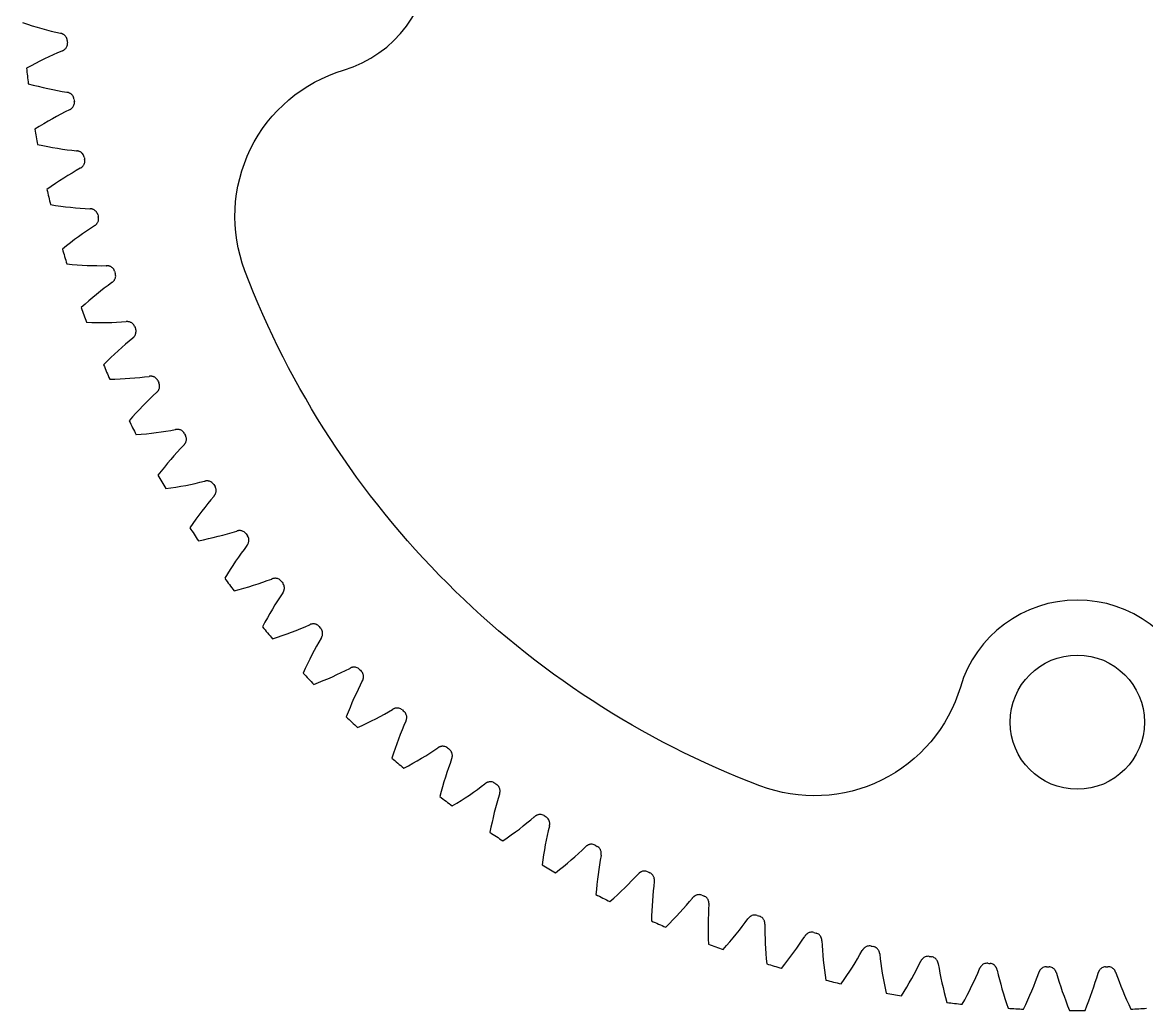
# Model space of a CAD drawing. Header units: inches. Extents: x -1.73 to 1.73, y -1.73 to 1.73.
# Drawn here: x -1.729 to 0.113, y -1.732 to -0.113 of the extents above; entities that cross this region are included whole.
import ezdxf

# ---------------------------------------------------------------- set-up
doc = ezdxf.new("R2010")
doc.units = ezdxf.units.IN
doc.layers.get('0').update_dxf_attribs({"linetype": 'CONTINUOUS'})

msp = doc.modelspace()

# ---------------------------------------------------------------- linework, layer by layer
for p, q in [((-1.6664, -0.1312), (-1.666, -0.1313)), ((-1.6635, -0.16), (-1.6638, -0.1602)), ((-1.6559, -0.2278), (-1.6555, -0.2279)), ((-1.6513, -0.2565), (-1.6517, -0.2567)), ((-1.6399, -0.3237), (-1.6395, -0.3238)), ((-1.6336, -0.3521), (-1.634, -0.3523)), ((-1.6183, -0.4185), (-1.6179, -0.4186)), ((-1.6104, -0.4465), (-1.6107, -0.4467)), ((-1.5912, -0.5119), (-1.5908, -0.5119)), ((-1.5817, -0.5393), (-1.582, -0.5396)), ((-1.5588, -0.6036), (-1.5584, -0.6036)), ((-1.5477, -0.6304), (-1.548, -0.6307)), ((-1.521, -0.6932), (-1.5206, -0.6931)), ((-1.5084, -0.7193), (-1.5087, -0.7196)), ((-1.4781, -0.7805), (-1.4777, -0.7804)), ((-1.464, -0.8058), (-1.4643, -0.8061)), ((-1.4303, -0.8651), (-1.4299, -0.865)), ((-1.4147, -0.8896), (-1.415, -0.8899)), ((-1.3775, -0.9468), (-1.3772, -0.9467)), ((-1.3606, -0.9703), (-1.3608, -0.9707)), ((-1.3202, -1.0253), (-1.3198, -1.0251)), ((-1.3019, -1.0478), (-1.3021, -1.0481)), ((-1.2583, -1.1003), (-1.2579, -1.1001)), ((-1.2387, -1.1217), (-1.2389, -1.1221)), ((-1.1922, -1.1716), (-1.1918, -1.1714)), ((-1.1714, -1.1918), (-1.1716, -1.1922)), ((-1.1221, -1.2389), (-1.1217, -1.2387)), ((-1.1001, -1.2579), (-1.1003, -1.2583)), ((-1.0481, -1.3021), (-1.0478, -1.3019)), ((-1.0251, -1.3198), (-1.0253, -1.3202)), ((-0.9707, -1.3608), (-0.9703, -1.3606)), ((-0.9467, -1.3772), (-0.9468, -1.3775)), ((-0.8899, -1.415), (-0.8896, -1.4147)), ((-0.865, -1.4299), (-0.8651, -1.4303)), ((-0.8061, -1.4643), (-0.8058, -1.464)), ((-0.7804, -1.4777), (-0.7805, -1.4781)), ((-0.7196, -1.5087), (-0.7193, -1.5084)), ((-0.6931, -1.5206), (-0.6932, -1.521)), ((-0.6307, -1.548), (-0.6304, -1.5477)), ((-0.6036, -1.5584), (-0.6036, -1.5588)), ((-0.5396, -1.582), (-0.5393, -1.5817)), ((-0.5119, -1.5908), (-0.5119, -1.5912)), ((-0.4467, -1.6107), (-0.4465, -1.6104)), ((-0.4186, -1.6179), (-0.4185, -1.6183)), ((-0.3523, -1.634), (-0.3521, -1.6336)), ((-0.3238, -1.6395), (-0.3237, -1.6399)), ((-0.2567, -1.6517), (-0.2565, -1.6513)), ((-0.2279, -1.6555), (-0.2278, -1.6559)), ((-0.1602, -1.6638), (-0.16, -1.6635)), ((-0.1313, -1.666), (-0.1312, -1.6664)), ((-0.0632, -1.6703), (-0.063, -1.67)), ((-0.0342, -1.6708), (-0.034, -1.6712)), ((0.034, -1.6712), (0.0342, -1.6708)), ((0.063, -1.67), (0.0632, -1.6703))]:
    msp.add_line(p, q)
msp.add_lwpolyline([(0.1916, -1.2023, 0.743907), (-0.1916, -1.2023, -0.43565), (-0.5201, -1.3641, -0.213744), (-1.3641, -0.5201, -0.43565), (-1.2023, -0.1916, 0.743907), (-1.2023, 0.1916, -0.43565), (-1.3641, 0.5201, -0.213744), (-0.5201, 1.3641, -0.43565), (-0.1916, 1.2023, 0.743907), (0.1916, 1.2023, -0.43565), (0.5201, 1.3641, -0.213744), (1.3641, 0.5201, -0.43565), (1.2023, 0.1916, 0.743907), (1.2023, -0.1916, -0.43565), (1.3641, -0.5201, -0.213744), (0.5201, -1.3641, -0.43565)], format="xyb", close=True)
msp.add_circle((0, -1.2598), 0.11)
for radius, start, end in [(1.6614, 184.9317, 185.0683), (1.7323, 186.2449, 187.0884), (1.6614, 188.265, 188.4016), (1.7323, 189.5783, 190.4217), (1.6614, 191.5984, 191.735), (1.7323, 192.9116, 193.7551), (1.6614, 194.9317, 195.0683), (1.7323, 196.2449, 197.0884), (1.6614, 198.265, 198.4016), (1.7323, 199.5783, 200.4217), (1.6614, 201.5984, 201.735), (1.7323, 202.9116, 203.7551), (1.6614, 204.9317, 205.0683), (1.7323, 206.2449, 207.0884), (1.6614, 208.265, 208.4016), (1.7323, 209.5783, 210.4217), (1.6614, 211.5984, 211.735), (1.7323, 212.9116, 213.7551), (1.6614, 214.9317, 215.0683), (1.7323, 216.2449, 217.0884), (1.6614, 218.265, 218.4016), (1.7323, 219.5783, 220.4217), (1.6614, 221.5984, 221.735), (1.6614, 224.9317, 225.0683), (1.7323, 222.9116, 223.7551), (1.7323, 226.2449, 227.0884), (1.6614, 228.265, 228.4016), (1.6614, 231.5984, 231.735), (1.7323, 229.5783, 230.4217), (1.6614, 234.9317, 235.0683), (1.7323, 232.9116, 233.7551), (1.6614, 238.265, 238.4016), (1.7323, 236.2449, 237.0884), (1.6614, 241.5984, 241.735), (1.7323, 239.5783, 240.4217), (1.6614, 244.9317, 245.0683), (1.7323, 242.9116, 243.7551), (1.6614, 248.265, 248.4016), (1.6614, 251.5984, 251.735), (1.7323, 246.2449, 247.0884), (1.6614, 254.9317, 255.0683), (1.7323, 249.5783, 250.4217), (1.6614, 258.265, 258.4016), (1.7323, 252.9116, 253.7551), (1.6614, 261.5984, 261.735), (1.6614, 264.9317, 265.0683), (1.6614, 268.265, 268.4016), (1.6614, 271.5984, 271.735), (1.7323, 256.2449, 257.0884), (1.7323, 259.5783, 260.4217), (1.7323, 262.9116, 263.7551), (1.7323, 266.2449, 267.0884), (1.7323, 272.9116, 273.7551), (1.7323, 269.5783, 270.4217)]:
    msp.add_arc((0, 0), radius, start, end)
for centre, major_axis, start_param, end_param in [((-1.7784, 0.0386), (-0.2749, 0.1442), 1.94958, 2.181764), ((-1.7447, -0.3469), (-0.2457, -0.1898), 4.101421, 4.333605), ((-1.7777, -0.0648), (-0.2829, 0.128), 1.94958, 2.181764), ((-1.7216, -0.4477), (-0.2343, -0.2037), 4.101421, 4.333605), ((-1.7709, -0.1681), (-0.2898, 0.1113), 1.94958, 2.181764), ((-1.6926, -0.5471), (-0.222, -0.217), 4.101421, 4.333605), ((-1.7581, -0.2708), (-0.2958, 0.0943), 1.94958, 2.181764), ((-1.658, -0.6446), (-0.209, -0.2296), 4.101421, 4.333605), ((-1.7394, -0.3725), (-0.3008, 0.0769), 1.94958, 2.181764), ((-1.6177, -0.7399), (-0.1953, -0.2413), 4.101421, 4.333605), ((-1.7148, -0.4731), (-0.3047, 0.0593), 1.94958, 2.181764), ((-1.5719, -0.8327), (-0.181, -0.2523), 4.101421, 4.333605), ((-1.6844, -0.572), (-0.3077, 0.0415), 1.94958, 2.181764), ((-1.5209, -0.9227), (-0.166, -0.2624), 4.101421, 4.333605), ((-1.6483, -0.6689), (-0.3096, 0.0235), 1.94958, 2.181764), ((-1.4646, -1.0095), (-0.1504, -0.2716), 4.101421, 4.333605), ((-1.6066, -0.7636), (-0.3104, 0.0055), 1.94958, 2.181764), ((-1.4035, -1.093), (-0.1344, -0.2799), 4.101421, 4.333605), ((-1.5595, -0.8558), (-0.3102, -0.0126), 1.94958, 2.181764), ((-1.3375, -1.1727), (-0.1179, -0.2872), 4.101421, 4.333605), ((-1.5071, -0.945), (-0.309, -0.0306), 1.94958, 2.181764), ((-1.2671, -1.2485), (-0.101, -0.2936), 4.101421, 4.333605), ((-1.4496, -1.031), (-0.3067, -0.0485), 1.94958, 2.181764), ((-1.1923, -1.3201), (-0.0838, -0.299), 4.101421, 4.333605), ((-1.3872, -1.1136), (-0.3033, -0.0662), 1.94958, 2.181764), ((-1.1136, -1.3872), (-0.0662, -0.3033), 4.101421, 4.333605), ((-1.3201, -1.1923), (-0.299, -0.0838), 1.94958, 2.181764), ((-1.031, -1.4496), (-0.0485, -0.3067), 4.101421, 4.333605), ((-1.2485, -1.2671), (-0.2936, -0.101), 1.94958, 2.181764), ((-0.945, -1.5071), (-0.0306, -0.309), 4.101421, 4.333605), ((-1.1727, -1.3375), (-0.2872, -0.1179), 1.94958, 2.181764), ((-0.8558, -1.5595), (-0.0126, -0.3102), 4.101421, 4.333605), ((-1.093, -1.4035), (-0.2799, -0.1344), 1.94958, 2.181764), ((-0.7636, -1.6066), (0.0055, -0.3104), 4.101421, 4.333605), ((-1.0095, -1.4646), (-0.2716, -0.1504), 1.94958, 2.181764), ((-0.6689, -1.6483), (0.0235, -0.3096), 4.101421, 4.333605), ((-0.9227, -1.5209), (-0.2624, -0.166), 1.94958, 2.181764), ((-0.572, -1.6844), (0.0415, -0.3077), 4.101421, 4.333605), ((-0.8327, -1.5719), (-0.2523, -0.181), 1.94958, 2.181764), ((-0.4731, -1.7148), (0.0593, -0.3047), 4.101421, 4.333605), ((-0.7399, -1.6177), (-0.2413, -0.1953), 1.94958, 2.181764), ((-0.3725, -1.7394), (0.0769, -0.3008), 4.101421, 4.333605), ((-0.6446, -1.658), (-0.2296, -0.209), 1.94958, 2.181764), ((-0.2708, -1.7581), (0.0943, -0.2958), 4.101421, 4.333605), ((-0.5471, -1.6926), (-0.217, -0.222), 1.94958, 2.181764), ((-0.1681, -1.7709), (0.1113, -0.2898), 4.101421, 4.333605), ((-0.4477, -1.7216), (-0.2037, -0.2343), 1.94958, 2.181764), ((-0.0648, -1.7777), (0.128, -0.2829), 4.101421, 4.333605), ((-0.3469, -1.7447), (-0.1898, -0.2457), 1.94958, 2.181764), ((0.0386, -1.7784), (0.1442, -0.2749), 4.101421, 4.333605), ((-0.2448, -1.7619), (-0.1752, -0.2563), 1.94958, 2.181764), ((0.142, -1.7732), (0.16, -0.2661), 4.101421, 4.333605), ((-0.142, -1.7732), (-0.16, -0.2661), 1.94958, 2.181764), ((0.2448, -1.7619), (0.1752, -0.2563), 4.101421, 4.333605)]:
    msp.add_ellipse(centre, major_axis=major_axis, ratio=0.386559, start_param=start_param, end_param=end_param)
for points, knots in [([(-1.6553, -0.1428), (-1.6554, -0.1407), (-1.6565, -0.1379), (-1.6588, -0.1351), (-1.6603, -0.1338), (-1.6616, -0.1329), (-1.6628, -0.1323), (-1.6638, -0.1319), (-1.6648, -0.1316), (-1.6656, -0.1314), (-1.666, -0.1313)], [0, 0, 0, 0, 0.376634, 0.520824, 0.635375, 0.727226, 0.802911, 0.867403, 0.924238, 1, 1, 1, 1]), ([(-1.6635, -0.16), (-1.6631, -0.1599), (-1.6624, -0.1595), (-1.6614, -0.159), (-1.6605, -0.1584), (-1.6595, -0.1576), (-1.6583, -0.1565), (-1.657, -0.155), (-1.6552, -0.1519), (-1.6547, -0.1489), (-1.6549, -0.1468)], [0, 0, 0, 0, 0.075762, 0.132597, 0.197089, 0.272774, 0.364625, 0.479176, 0.623366, 1, 1, 1, 1]), ([(-1.6442, -0.2388), (-1.6445, -0.2367), (-1.6457, -0.2339), (-1.6481, -0.2313), (-1.6497, -0.2301), (-1.6511, -0.2293), (-1.6523, -0.2288), (-1.6533, -0.2284), (-1.6544, -0.2281), (-1.6551, -0.228), (-1.6555, -0.2279)], [0, 0, 0, 0, 0.376634, 0.520824, 0.635375, 0.727226, 0.802911, 0.867403, 0.924238, 1, 1, 1, 1]), ([(-1.6513, -0.2565), (-1.651, -0.2563), (-1.6503, -0.2559), (-1.6494, -0.2553), (-1.6485, -0.2547), (-1.6475, -0.2538), (-1.6464, -0.2527), (-1.6452, -0.2511), (-1.6436, -0.2479), (-1.6433, -0.2449), (-1.6436, -0.2428)], [0, 0, 0, 0, 0.075762, 0.132597, 0.197089, 0.272774, 0.364625, 0.479176, 0.623366, 1, 1, 1, 1]), ([(-1.6275, -0.334), (-1.6279, -0.3319), (-1.6293, -0.3292), (-1.6319, -0.3268), (-1.6335, -0.3257), (-1.6349, -0.3249), (-1.6362, -0.3245), (-1.6372, -0.3242), (-1.6383, -0.3239), (-1.6391, -0.3238), (-1.6395, -0.3238)], [0, 0, 0, 0, 0.376634, 0.520824, 0.635375, 0.727226, 0.802911, 0.867403, 0.924238, 1, 1, 1, 1]), ([(-1.6336, -0.3521), (-1.6333, -0.3519), (-1.6326, -0.3515), (-1.6317, -0.3508), (-1.6309, -0.3501), (-1.6299, -0.3492), (-1.6289, -0.348), (-1.6278, -0.3463), (-1.6264, -0.343), (-1.6263, -0.34), (-1.6267, -0.3379)], [0, 0, 0, 0, 0.075762, 0.132597, 0.197089, 0.272774, 0.364625, 0.479176, 0.623366, 1, 1, 1, 1]), ([(-1.6053, -0.4281), (-1.6059, -0.426), (-1.6074, -0.4234), (-1.6101, -0.4211), (-1.6118, -0.4201), (-1.6133, -0.4195), (-1.6145, -0.4191), (-1.6156, -0.4188), (-1.6167, -0.4187), (-1.6175, -0.4186), (-1.6179, -0.4186)], [0, 0, 0, 0, 0.376634, 0.520824, 0.635375, 0.727226, 0.802911, 0.867403, 0.924238, 1, 1, 1, 1]), ([(-1.6104, -0.4465), (-1.61, -0.4462), (-1.6094, -0.4458), (-1.6086, -0.4451), (-1.6078, -0.4443), (-1.6069, -0.4434), (-1.6059, -0.4421), (-1.6049, -0.4404), (-1.6037, -0.437), (-1.6037, -0.434), (-1.6043, -0.4319)], [0, 0, 0, 0, 0.075762, 0.132597, 0.197089, 0.272774, 0.364625, 0.479176, 0.623366, 1, 1, 1, 1]), ([(-1.5777, -0.5207), (-1.5784, -0.5187), (-1.58, -0.5162), (-1.5829, -0.514), (-1.5847, -0.5131), (-1.5862, -0.5126), (-1.5874, -0.5122), (-1.5885, -0.5121), (-1.5896, -0.5119), (-1.5904, -0.5119), (-1.5908, -0.5119)], [0, 0, 0, 0, 0.376634, 0.520824, 0.635375, 0.727226, 0.802911, 0.867403, 0.924238, 1, 1, 1, 1]), ([(-1.5817, -0.5393), (-1.5814, -0.5391), (-1.5808, -0.5386), (-1.58, -0.5379), (-1.5792, -0.5371), (-1.5784, -0.5361), (-1.5775, -0.5347), (-1.5766, -0.533), (-1.5756, -0.5295), (-1.5758, -0.5265), (-1.5765, -0.5245)], [0, 0, 0, 0, 0.075762, 0.132597, 0.197089, 0.272774, 0.364625, 0.479176, 0.623366, 1, 1, 1, 1]), ([(-1.5448, -0.6116), (-1.5455, -0.6096), (-1.5473, -0.6071), (-1.5503, -0.6052), (-1.5522, -0.6044), (-1.5537, -0.6039), (-1.555, -0.6037), (-1.5561, -0.6036), (-1.5572, -0.6035), (-1.5579, -0.6035), (-1.5584, -0.6036)], [0, 0, 0, 0, 0.376634, 0.520824, 0.635375, 0.727226, 0.802911, 0.867403, 0.924238, 1, 1, 1, 1]), ([(-1.5477, -0.6304), (-1.5474, -0.6301), (-1.5468, -0.6296), (-1.546, -0.6288), (-1.5453, -0.628), (-1.5445, -0.6269), (-1.5437, -0.6256), (-1.543, -0.6237), (-1.5422, -0.6202), (-1.5425, -0.6172), (-1.5433, -0.6152)], [0, 0, 0, 0, 0.075762, 0.132597, 0.197089, 0.272774, 0.364625, 0.479176, 0.623366, 1, 1, 1, 1]), ([(-1.5066, -0.7004), (-1.5075, -0.6984), (-1.5094, -0.6961), (-1.5125, -0.6943), (-1.5144, -0.6936), (-1.5159, -0.6932), (-1.5172, -0.6931), (-1.5183, -0.693), (-1.5195, -0.693), (-1.5202, -0.6931), (-1.5206, -0.6931)], [0, 0, 0, 0, 0.376634, 0.520824, 0.635375, 0.727226, 0.802911, 0.867403, 0.924238, 1, 1, 1, 1]), ([(-1.5084, -0.7193), (-1.5081, -0.719), (-1.5076, -0.7185), (-1.5069, -0.7177), (-1.5062, -0.7168), (-1.5055, -0.7157), (-1.5048, -0.7143), (-1.5041, -0.7124), (-1.5035, -0.7089), (-1.504, -0.7059), (-1.5049, -0.7039)], [0, 0, 0, 0, 0.075762, 0.132597, 0.197089, 0.272774, 0.364625, 0.479176, 0.623366, 1, 1, 1, 1]), ([(-1.4633, -0.7868), (-1.4643, -0.7849), (-1.4664, -0.7827), (-1.4696, -0.7811), (-1.4715, -0.7805), (-1.4731, -0.7802), (-1.4744, -0.7801), (-1.4755, -0.7801), (-1.4766, -0.7802), (-1.4773, -0.7803), (-1.4777, -0.7804)], [0, 0, 0, 0, 0.376634, 0.520824, 0.635375, 0.727226, 0.802911, 0.867403, 0.924238, 1, 1, 1, 1]), ([(-1.464, -0.8058), (-1.4637, -0.8055), (-1.4633, -0.8049), (-1.4626, -0.8041), (-1.462, -0.8031), (-1.4613, -0.802), (-1.4607, -0.8005), (-1.4601, -0.7986), (-1.4597, -0.7951), (-1.4604, -0.7921), (-1.4614, -0.7903)], [0, 0, 0, 0, 0.075762, 0.132597, 0.197089, 0.272774, 0.364625, 0.479176, 0.623366, 1, 1, 1, 1]), ([(-1.4151, -0.8705), (-1.4162, -0.8687), (-1.4184, -0.8666), (-1.4217, -0.8652), (-1.4236, -0.8647), (-1.4252, -0.8645), (-1.4265, -0.8645), (-1.4276, -0.8646), (-1.4287, -0.8647), (-1.4295, -0.8649), (-1.4299, -0.865)], [0, 0, 0, 0, 0.376634, 0.520824, 0.635375, 0.727226, 0.802911, 0.867403, 0.924238, 1, 1, 1, 1]), ([(-1.4147, -0.8896), (-1.4144, -0.8892), (-1.414, -0.8887), (-1.4133, -0.8877), (-1.4128, -0.8868), (-1.4122, -0.8856), (-1.4117, -0.8841), (-1.4112, -0.8822), (-1.411, -0.8786), (-1.4119, -0.8757), (-1.413, -0.8739)], [0, 0, 0, 0, 0.075762, 0.132597, 0.197089, 0.272774, 0.364625, 0.479176, 0.623366, 1, 1, 1, 1]), ([(-1.3621, -0.9513), (-1.3633, -0.9496), (-1.3656, -0.9476), (-1.369, -0.9464), (-1.3709, -0.946), (-1.3725, -0.9459), (-1.3738, -0.946), (-1.3749, -0.9461), (-1.376, -0.9464), (-1.3767, -0.9465), (-1.3772, -0.9467)], [0, 0, 0, 0, 0.376634, 0.520824, 0.635375, 0.727226, 0.802911, 0.867403, 0.924238, 1, 1, 1, 1]), ([(-1.3606, -0.9703), (-1.3603, -0.97), (-1.3599, -0.9694), (-1.3593, -0.9684), (-1.3588, -0.9674), (-1.3583, -0.9662), (-1.3579, -0.9647), (-1.3575, -0.9628), (-1.3575, -0.9592), (-1.3586, -0.9563), (-1.3598, -0.9546)], [0, 0, 0, 0, 0.075762, 0.132597, 0.197089, 0.272774, 0.364625, 0.479176, 0.623366, 1, 1, 1, 1]), ([(-1.3045, -1.0289), (-1.3058, -1.0272), (-1.3082, -1.0254), (-1.3117, -1.0244), (-1.3136, -1.0241), (-1.3152, -1.0241), (-1.3165, -1.0243), (-1.3176, -1.0245), (-1.3187, -1.0248), (-1.3194, -1.025), (-1.3198, -1.0251)], [0, 0, 0, 0, 0.376634, 0.520824, 0.635375, 0.727226, 0.802911, 0.867403, 0.924238, 1, 1, 1, 1]), ([(-1.3019, -1.0478), (-1.3016, -1.0474), (-1.3012, -1.0468), (-1.3007, -1.0458), (-1.3003, -1.0448), (-1.2998, -1.0436), (-1.2995, -1.042), (-1.2993, -1.0401), (-1.2995, -1.0365), (-1.3007, -1.0337), (-1.302, -1.032)], [0, 0, 0, 0, 0.075762, 0.132597, 0.197089, 0.272774, 0.364625, 0.479176, 0.623366, 1, 1, 1, 1]), ([(-1.2424, -1.103), (-1.2438, -1.1014), (-1.2464, -1.0998), (-1.2499, -1.0989), (-1.2518, -1.0988), (-1.2534, -1.0989), (-1.2547, -1.0991), (-1.2558, -1.0994), (-1.2569, -1.0997), (-1.2576, -1.1), (-1.2579, -1.1001)], [0, 0, 0, 0, 0.376634, 0.520824, 0.635375, 0.727226, 0.802911, 0.867403, 0.924238, 1, 1, 1, 1]), ([(-1.2387, -1.1217), (-1.2385, -1.1214), (-1.2382, -1.1207), (-1.2377, -1.1197), (-1.2373, -1.1186), (-1.237, -1.1174), (-1.2367, -1.1158), (-1.2366, -1.1138), (-1.237, -1.1103), (-1.2384, -1.1076), (-1.2398, -1.106)], [0, 0, 0, 0, 0.075762, 0.132597, 0.197089, 0.272774, 0.364625, 0.479176, 0.623366, 1, 1, 1, 1]), ([(-1.1762, -1.1734), (-1.1777, -1.1719), (-1.1803, -1.1704), (-1.1839, -1.1697), (-1.1858, -1.1697), (-1.1874, -1.1699), (-1.1887, -1.1702), (-1.1898, -1.1705), (-1.1908, -1.1709), (-1.1915, -1.1712), (-1.1918, -1.1714)], [0, 0, 0, 0, 0.376634, 0.520824, 0.635375, 0.727226, 0.802911, 0.867403, 0.924238, 1, 1, 1, 1]), ([(-1.1714, -1.1918), (-1.1712, -1.1915), (-1.1709, -1.1908), (-1.1705, -1.1898), (-1.1702, -1.1887), (-1.1699, -1.1874), (-1.1697, -1.1858), (-1.1697, -1.1839), (-1.1704, -1.1803), (-1.1719, -1.1777), (-1.1734, -1.1762)], [0, 0, 0, 0, 0.075762, 0.132597, 0.197089, 0.272774, 0.364625, 0.479176, 0.623366, 1, 1, 1, 1]), ([(-1.106, -1.2398), (-1.1076, -1.2384), (-1.1103, -1.237), (-1.1138, -1.2366), (-1.1158, -1.2367), (-1.1174, -1.237), (-1.1186, -1.2373), (-1.1197, -1.2377), (-1.1207, -1.2382), (-1.1214, -1.2385), (-1.1217, -1.2387)], [0, 0, 0, 0, 0.376634, 0.520824, 0.635375, 0.727226, 0.802911, 0.867403, 0.924238, 1, 1, 1, 1]), ([(-1.1001, -1.2579), (-1.1, -1.2576), (-1.0997, -1.2569), (-1.0994, -1.2558), (-1.0991, -1.2547), (-1.0989, -1.2534), (-1.0988, -1.2518), (-1.0989, -1.2499), (-1.0998, -1.2464), (-1.1014, -1.2438), (-1.103, -1.2424)], [0, 0, 0, 0, 0.075762, 0.132597, 0.197089, 0.272774, 0.364625, 0.479176, 0.623366, 1, 1, 1, 1]), ([(-1.032, -1.302), (-1.0337, -1.3007), (-1.0365, -1.2995), (-1.0401, -1.2993), (-1.042, -1.2995), (-1.0436, -1.2998), (-1.0448, -1.3003), (-1.0458, -1.3007), (-1.0468, -1.3012), (-1.0474, -1.3016), (-1.0478, -1.3019)], [0, 0, 0, 0, 0.376634, 0.520824, 0.635375, 0.727226, 0.802911, 0.867403, 0.924238, 1, 1, 1, 1]), ([(-1.0251, -1.3198), (-1.025, -1.3194), (-1.0248, -1.3187), (-1.0245, -1.3176), (-1.0243, -1.3165), (-1.0241, -1.3152), (-1.0241, -1.3136), (-1.0244, -1.3117), (-1.0254, -1.3082), (-1.0272, -1.3058), (-1.0289, -1.3045)], [0, 0, 0, 0, 0.075762, 0.132597, 0.197089, 0.272774, 0.364625, 0.479176, 0.623366, 1, 1, 1, 1]), ([(-0.9546, -1.3598), (-0.9563, -1.3586), (-0.9592, -1.3575), (-0.9628, -1.3575), (-0.9647, -1.3579), (-0.9662, -1.3583), (-0.9674, -1.3588), (-0.9684, -1.3593), (-0.9694, -1.3599), (-0.97, -1.3603), (-0.9703, -1.3606)], [0, 0, 0, 0, 0.376634, 0.520824, 0.635375, 0.727226, 0.802911, 0.867403, 0.924238, 1, 1, 1, 1]), ([(-0.9467, -1.3772), (-0.9465, -1.3767), (-0.9464, -1.376), (-0.9461, -1.3749), (-0.946, -1.3738), (-0.9459, -1.3725), (-0.946, -1.3709), (-0.9464, -1.369), (-0.9476, -1.3656), (-0.9496, -1.3633), (-0.9513, -1.3621)], [0, 0, 0, 0, 0.075762, 0.132597, 0.197089, 0.272774, 0.364625, 0.479176, 0.623366, 1, 1, 1, 1]), ([(-0.8739, -1.413), (-0.8757, -1.4119), (-0.8786, -1.411), (-0.8822, -1.4112), (-0.8841, -1.4117), (-0.8856, -1.4122), (-0.8868, -1.4128), (-0.8877, -1.4133), (-0.8887, -1.414), (-0.8892, -1.4144), (-0.8896, -1.4147)], [0, 0, 0, 0, 0.376634, 0.520824, 0.635375, 0.727226, 0.802911, 0.867403, 0.924238, 1, 1, 1, 1]), ([(-0.865, -1.4299), (-0.8649, -1.4295), (-0.8647, -1.4287), (-0.8646, -1.4276), (-0.8645, -1.4265), (-0.8645, -1.4252), (-0.8647, -1.4236), (-0.8652, -1.4217), (-0.8666, -1.4184), (-0.8687, -1.4162), (-0.8705, -1.4151)], [0, 0, 0, 0, 0.075762, 0.132597, 0.197089, 0.272774, 0.364625, 0.479176, 0.623366, 1, 1, 1, 1]), ([(-0.7903, -1.4614), (-0.7921, -1.4604), (-0.7951, -1.4597), (-0.7986, -1.4601), (-0.8005, -1.4607), (-0.802, -1.4613), (-0.8031, -1.462), (-0.8041, -1.4626), (-0.8049, -1.4633), (-0.8055, -1.4637), (-0.8058, -1.464)], [0, 0, 0, 0, 0.376634, 0.520824, 0.635375, 0.727226, 0.802911, 0.867403, 0.924238, 1, 1, 1, 1]), ([(-0.7804, -1.4777), (-0.7803, -1.4773), (-0.7802, -1.4766), (-0.7801, -1.4755), (-0.7801, -1.4744), (-0.7802, -1.4731), (-0.7805, -1.4715), (-0.7811, -1.4696), (-0.7827, -1.4664), (-0.7849, -1.4643), (-0.7868, -1.4633)], [0, 0, 0, 0, 0.075762, 0.132597, 0.197089, 0.272774, 0.364625, 0.479176, 0.623366, 1, 1, 1, 1]), ([(-0.7039, -1.5049), (-0.7059, -1.504), (-0.7089, -1.5035), (-0.7124, -1.5041), (-0.7143, -1.5048), (-0.7157, -1.5055), (-0.7168, -1.5062), (-0.7177, -1.5069), (-0.7185, -1.5076), (-0.719, -1.5081), (-0.7193, -1.5084)], [0, 0, 0, 0, 0.376634, 0.520824, 0.635375, 0.727226, 0.802911, 0.867403, 0.924238, 1, 1, 1, 1]), ([(-0.6931, -1.5206), (-0.6931, -1.5202), (-0.693, -1.5195), (-0.693, -1.5183), (-0.6931, -1.5172), (-0.6932, -1.5159), (-0.6936, -1.5144), (-0.6943, -1.5125), (-0.6961, -1.5094), (-0.6984, -1.5075), (-0.7004, -1.5066)], [0, 0, 0, 0, 0.075762, 0.132597, 0.197089, 0.272774, 0.364625, 0.479176, 0.623366, 1, 1, 1, 1]), ([(-0.6152, -1.5433), (-0.6172, -1.5425), (-0.6202, -1.5422), (-0.6237, -1.543), (-0.6256, -1.5437), (-0.6269, -1.5445), (-0.628, -1.5453), (-0.6288, -1.546), (-0.6296, -1.5468), (-0.6301, -1.5474), (-0.6304, -1.5477)], [0, 0, 0, 0, 0.376634, 0.520824, 0.635375, 0.727226, 0.802911, 0.867403, 0.924238, 1, 1, 1, 1]), ([(-0.6036, -1.5584), (-0.6035, -1.5579), (-0.6035, -1.5572), (-0.6036, -1.5561), (-0.6037, -1.555), (-0.6039, -1.5537), (-0.6044, -1.5522), (-0.6052, -1.5503), (-0.6071, -1.5473), (-0.6096, -1.5455), (-0.6116, -1.5448)], [0, 0, 0, 0, 0.075762, 0.132597, 0.197089, 0.272774, 0.364625, 0.479176, 0.623366, 1, 1, 1, 1]), ([(-0.5245, -1.5765), (-0.5265, -1.5758), (-0.5295, -1.5756), (-0.533, -1.5766), (-0.5347, -1.5775), (-0.5361, -1.5784), (-0.5371, -1.5792), (-0.5379, -1.58), (-0.5386, -1.5808), (-0.5391, -1.5814), (-0.5393, -1.5817)], [0, 0, 0, 0, 0.376634, 0.520824, 0.635375, 0.727226, 0.802911, 0.867403, 0.924238, 1, 1, 1, 1]), ([(-0.5119, -1.5908), (-0.5119, -1.5904), (-0.5119, -1.5896), (-0.5121, -1.5885), (-0.5122, -1.5874), (-0.5126, -1.5862), (-0.5131, -1.5847), (-0.514, -1.5829), (-0.5162, -1.58), (-0.5187, -1.5784), (-0.5207, -1.5777)], [0, 0, 0, 0, 0.075762, 0.132597, 0.197089, 0.272774, 0.364625, 0.479176, 0.623366, 1, 1, 1, 1]), ([(-0.4319, -1.6043), (-0.434, -1.6037), (-0.437, -1.6037), (-0.4404, -1.6049), (-0.4421, -1.6059), (-0.4434, -1.6069), (-0.4443, -1.6078), (-0.4451, -1.6086), (-0.4458, -1.6094), (-0.4462, -1.61), (-0.4465, -1.6104)], [0, 0, 0, 0, 0.376634, 0.520824, 0.635375, 0.727226, 0.802911, 0.867403, 0.924238, 1, 1, 1, 1]), ([(-0.4186, -1.6179), (-0.4186, -1.6175), (-0.4187, -1.6167), (-0.4188, -1.6156), (-0.4191, -1.6145), (-0.4195, -1.6133), (-0.4201, -1.6118), (-0.4211, -1.6101), (-0.4234, -1.6074), (-0.426, -1.6059), (-0.4281, -1.6053)], [0, 0, 0, 0, 0.075762, 0.132597, 0.197089, 0.272774, 0.364625, 0.479176, 0.623366, 1, 1, 1, 1]), ([(-0.3379, -1.6267), (-0.34, -1.6263), (-0.343, -1.6264), (-0.3463, -1.6278), (-0.348, -1.6289), (-0.3492, -1.6299), (-0.3501, -1.6309), (-0.3508, -1.6317), (-0.3515, -1.6326), (-0.3519, -1.6333), (-0.3521, -1.6336)], [0, 0, 0, 0, 0.376634, 0.520824, 0.635375, 0.727226, 0.802911, 0.867403, 0.924238, 1, 1, 1, 1]), ([(-0.3238, -1.6395), (-0.3238, -1.6391), (-0.3239, -1.6383), (-0.3242, -1.6372), (-0.3245, -1.6362), (-0.3249, -1.6349), (-0.3257, -1.6335), (-0.3268, -1.6319), (-0.3292, -1.6293), (-0.3319, -1.6279), (-0.334, -1.6275)], [0, 0, 0, 0, 0.075762, 0.132597, 0.197089, 0.272774, 0.364625, 0.479176, 0.623366, 1, 1, 1, 1]), ([(-0.2428, -1.6436), (-0.2449, -1.6433), (-0.2479, -1.6436), (-0.2511, -1.6452), (-0.2527, -1.6464), (-0.2538, -1.6475), (-0.2547, -1.6485), (-0.2553, -1.6494), (-0.2559, -1.6503), (-0.2563, -1.651), (-0.2565, -1.6513)], [0, 0, 0, 0, 0.376634, 0.520824, 0.635375, 0.727226, 0.802911, 0.867403, 0.924238, 1, 1, 1, 1]), ([(-0.2279, -1.6555), (-0.228, -1.6551), (-0.2281, -1.6544), (-0.2284, -1.6533), (-0.2288, -1.6523), (-0.2293, -1.6511), (-0.2301, -1.6497), (-0.2313, -1.6481), (-0.2339, -1.6457), (-0.2367, -1.6445), (-0.2388, -1.6442)], [0, 0, 0, 0, 0.075762, 0.132597, 0.197089, 0.272774, 0.364625, 0.479176, 0.623366, 1, 1, 1, 1]), ([(-0.1468, -1.6549), (-0.1489, -1.6547), (-0.1519, -1.6552), (-0.155, -1.657), (-0.1565, -1.6583), (-0.1576, -1.6595), (-0.1584, -1.6605), (-0.159, -1.6614), (-0.1595, -1.6624), (-0.1599, -1.6631), (-0.16, -1.6635)], [0, 0, 0, 0, 0.376634, 0.520824, 0.635375, 0.727226, 0.802911, 0.867403, 0.924238, 1, 1, 1, 1]), ([(-0.1313, -1.666), (-0.1314, -1.6656), (-0.1316, -1.6648), (-0.1319, -1.6638), (-0.1323, -1.6628), (-0.1329, -1.6616), (-0.1338, -1.6603), (-0.1351, -1.6588), (-0.1379, -1.6565), (-0.1407, -1.6554), (-0.1428, -1.6553)], [0, 0, 0, 0, 0.075762, 0.132597, 0.197089, 0.272774, 0.364625, 0.479176, 0.623366, 1, 1, 1, 1]), ([(-0.0503, -1.6607), (-0.0524, -1.6606), (-0.0554, -1.6613), (-0.0584, -1.6632), (-0.0598, -1.6646), (-0.0609, -1.6658), (-0.0616, -1.6669), (-0.0621, -1.6679), (-0.0626, -1.6689), (-0.0629, -1.6696), (-0.063, -1.67)], [0, 0, 0, 0, 0.376634, 0.520824, 0.635375, 0.727226, 0.802911, 0.867403, 0.924238, 1, 1, 1, 1]), ([(-0.0342, -1.6708), (-0.0343, -1.6704), (-0.0345, -1.6697), (-0.0349, -1.6687), (-0.0354, -1.6677), (-0.0361, -1.6665), (-0.037, -1.6653), (-0.0384, -1.6638), (-0.0413, -1.6617), (-0.0442, -1.6608), (-0.0463, -1.6608)], [0, 0, 0, 0, 0.075762, 0.132597, 0.197089, 0.272774, 0.364625, 0.479176, 0.623366, 1, 1, 1, 1]), ([(0.0463, -1.6608), (0.0442, -1.6608), (0.0413, -1.6617), (0.0384, -1.6638), (0.037, -1.6653), (0.0361, -1.6665), (0.0354, -1.6677), (0.0349, -1.6687), (0.0345, -1.6697), (0.0343, -1.6704), (0.0342, -1.6708)], [0, 0, 0, 0, 0.376634, 0.520824, 0.635375, 0.727226, 0.802911, 0.867403, 0.924238, 1, 1, 1, 1]), ([(0.063, -1.67), (0.0629, -1.6696), (0.0626, -1.6689), (0.0621, -1.6679), (0.0616, -1.6669), (0.0609, -1.6658), (0.0598, -1.6646), (0.0584, -1.6632), (0.0554, -1.6613), (0.0524, -1.6606), (0.0503, -1.6607)], [0, 0, 0, 0, 0.075762, 0.132597, 0.197089, 0.272774, 0.364625, 0.479176, 0.623366, 1, 1, 1, 1])]:
    msp.add_open_spline(points, degree=3, knots=knots)

doc.saveas('drawing.dxf')
